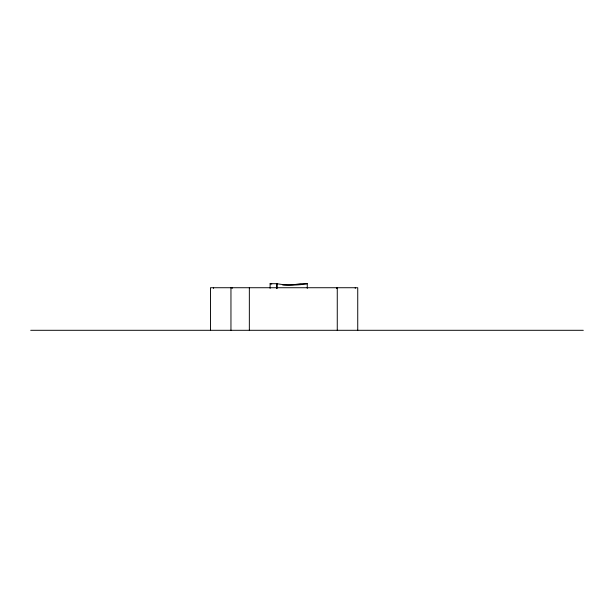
<?xml version="1.0" encoding="UTF-8"?>
<svg xmlns="http://www.w3.org/2000/svg" width="614" height="614" viewBox="0 0 614 614"><rect width="100%" height="100%" fill="white"/><g stroke="black" fill="none" stroke-linecap="round" stroke-linejoin="round"><path stroke-width="0.92" d="M270.106 288.419L270.106 283.699L277.044 283.699A122.869 101.141 -90 0 0 307.261 283.699L307.261 288.419M307.261 283.699L300.315 283.699A122.869 101.141 -90 0 1 282.686 285.034M30.7 330.301L583.3 330.301M357.739 330.301L357.739 287.728L210.464 287.728L210.464 330.301M355.253 287.728L355.253 288.419M337.263 287.728L337.263 330.301M336.641 287.728L336.641 288.419M277.044 283.699L277.044 288.419M276.784 283.699L276.784 288.419M249.345 287.728L249.345 330.301M232.169 287.728L232.169 288.419M230.956 287.728L230.956 330.301M213.557 287.728L213.557 288.419M271.772 283.983A122.869 101.141 -90 0 1 270.106 283.699"/></g></svg>
